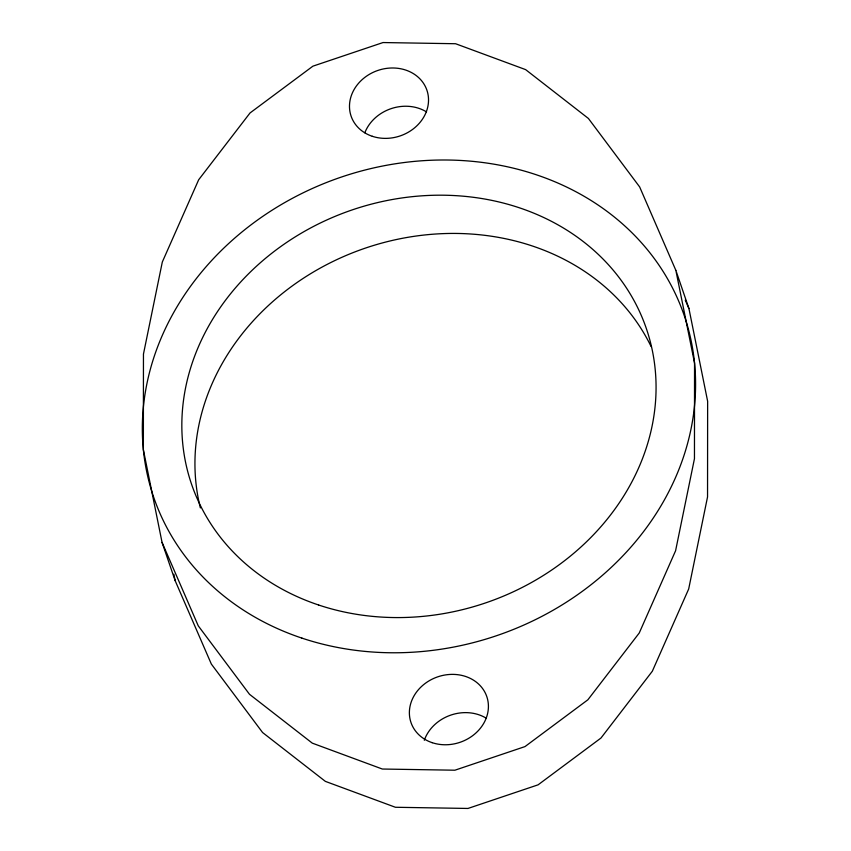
<?xml version="1.0" encoding="UTF-8"?>
<svg xmlns="http://www.w3.org/2000/svg" width="851" height="851" viewBox="0 0 851 851"><rect width="100%" height="100%" fill="white"/><g stroke="black" fill="none" stroke-linecap="round" stroke-linejoin="round"><path stroke-width="1.28" d="M675.854 270.352L639.654 186.933L588.413 118.47L525.631 69.622L455.572 43.731L383.024 42.55L312.913 66.165L250.034 112.96L198.677 179.763L162.318 262.002L143.457 354.08L143.362 449.722L162.052 542.406L175.146 580.648L211.346 664.067L262.587 732.53L325.369 781.378L395.428 807.269L467.976 808.45L538.087 784.835L600.966 738.04L652.323 671.237L688.682 588.998L707.543 496.92L707.638 401.278L688.948 308.594L675.854 270.352L694.544 363.037L694.459 458.678L675.588 550.757L639.239 633.006L587.871 699.799L524.993 746.593L454.891 770.208L382.333 769.027L312.274 743.136L249.492 694.288L198.251 625.825L162.052 542.406M685.278 300.126L688.948 308.594M173.849 574.212L175.146 580.648M424.309 740.274A40.061 34.583 -18.9 0 1 486.41 718.297M364.834 132.767A40.061 34.583 -18.9 0 1 426.521 111.906M200.368 507.941A240.344 207.506 -18.9 0 1 361.143 249.588A240.344 207.506 -18.9 0 1 651.089 346.527M301.903 638.112A280.405 242.099 -18.9 0 0 694.544 363.037A280.405 242.099 -18.9 0 0 260.417 217.994A280.405 242.099 -18.9 0 0 301.903 638.112M372.291 136.288A40.061 34.583 -18.9 0 0 428.383 96.993A40.061 34.583 -18.9 0 0 366.355 76.271A40.061 34.583 -18.9 0 0 372.291 136.288M432.18 742.678A40.061 34.583 -18.9 0 0 488.272 703.383A40.061 34.583 -18.9 0 0 426.245 682.662A40.061 34.583 -18.9 0 0 432.18 742.678M318.625 605.008A240.344 207.506 -18.9 0 0 655.174 369.228A240.344 207.506 -18.9 0 0 283.064 244.907A240.344 207.506 -18.9 0 0 318.625 605.008"/></g></svg>
